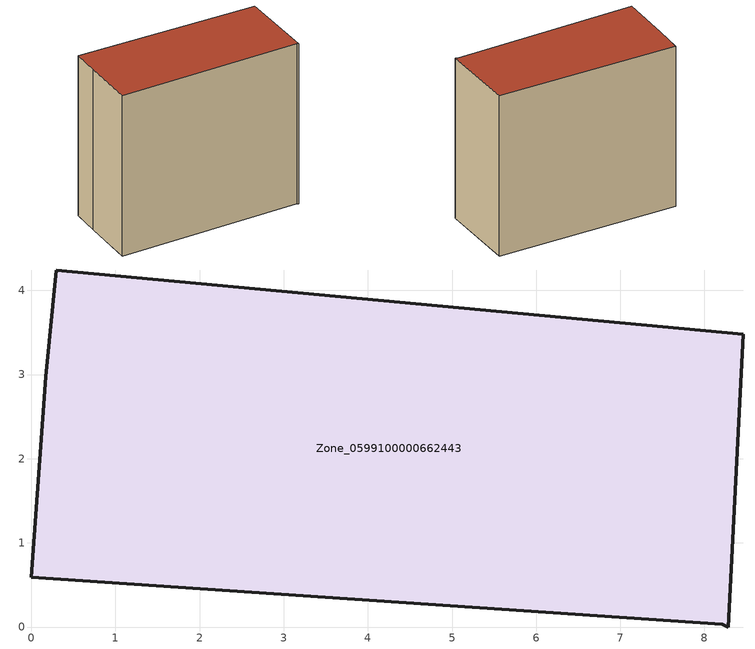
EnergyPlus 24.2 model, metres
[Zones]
Zone_0599100000662443
 floor ground (C_G): 0,0.59 0.17,2.97 0.3,4.24 8.46,3.48 8.28,0 8.21,0.03 z1.26
 wall outside (C_F): 0.17,2.97 0,0.59 8.21,0.03 8.28,0 8.46,3.48 0.3,4.24 0.17,2.97 z1.26:8.88
 roof outside (C_R): 8.28,0 8.46,3.48 0.3,4.24 0.17,2.97 0,0.59 8.21,0.03 z8.88
[BUILDING]
Pand.0599100000662443: North Axis=0; Terrain=City; Loads Convergence Tolerance Value=0.04; Temperature Convergence Tolerance Value=0.4; Solar Distribution=FullExterior; Maximum Number of Warmup Days=25; Minimum Number of Warmup Days=1
[Site:Location]
Rotterdam.The.Hague.AP_ZH_NLD Design_Conditions: Latitude=51.96; Longitude=4.45; Time Zone=1; Elevation=-4.5
[SITE:GROUNDTEMPERATURE:BUILDINGSURFACE]
18, 18, 18, 18, 18, 18, 18, 18, 18, 18, 18, 18
[MATERIAL] Thermal Absorptance=0.9; Solar Absorptance=0.7; Visible Absorptance=0.7
Name | Roughness | Thickness | Conductivity | Density | Specific Heat
G.TI.1946 | MediumSmooth | 0.15 | 1 | 540 | 1210
F.TI.1946 | Rough | 0.3 | 0.857143 | 1920 | 840
R.TI.1946 | MediumRough | 0.2 | 0.1 | 1500 | 1000
[CONSTRUCTION]
C_G: G.TI.1946
C_F: F.TI.1946
C_R: R.TI.1946
[ZONE]
Zone_0599100000662443: Type=1; Multiplier=1; Ceiling Height=Autocalculate; Volume=Autocalculate; Floor Area=autocalculate; Part of Total Floor Area=Yes
[ZONEINFILTRATION:DESIGNFLOWRATE]
Infil_Zone_0599100000662443: Zone or ZoneList or Space or SpaceList=Zone_0599100000662443; Schedule=AlwaysOn; Design Flow Rate Calculation Method=Flow/Area; Flow Rate per Floor Area=0.003; Constant Term Coefficient=1; Temperature Term Coefficient=0; Velocity Term Coefficient=0; Velocity Squared Term Coefficient=0
[HVACTEMPLATE:ZONE:IDEALLOADSAIRSYSTEM]
Zone_0599100000662443: Maximum Heating Supply Air Temperature=50; Minimum Cooling Supply Air Temperature=13; Maximum Heating Supply Air Humidity Ratio=0.0156; Minimum Cooling Supply Air Humidity Ratio=0.0077; Heating Limit=NoLimit; Cooling Limit=NoLimit; Dehumidification Control Type=ConstantSensibleHeatRatio; Cooling Sensible Heat Ratio=0.7; Dehumidification Setpoint=60; Humidification Control Type=None; Humidification Setpoint=30; Outdoor Air Method=None; Outdoor Air Flow Rate per Person=0.00944; Outdoor Air Flow Rate per Zone Floor Area=0; Outdoor Air Flow Rate per Zone=0; Demand Controlled Ventilation Type=None; Outdoor Air Economizer Type=NoEconomizer; Heat Recovery Type=None; Sensible Heat Recovery Effectiveness=0.7; Latent Heat Recovery Effectiveness=0.65
[ZONECONTROL:THERMOSTAT]
ThermostatControl_Zone_0599100000662443: Zone or ZoneList=Zone_0599100000662443; Control Type Schedule=DualSetpointControlType; Control 1=Thermostat_Zone_0599100000662443; Temperature Difference Between Cutout And Setpoint=0
[THERMOSTATSETPOINT:DUALSETPOINT]
Thermostat_Zone_0599100000662443: Heating Setpoint Temperature Schedule=HeatingSetpoint_Zone_0599100000662443; Cooling Setpoint Temperature Schedule=CoolingSetpoint_Zone_0599100000662443
[SCHEDULE:COMPACT]
HeatingSetpoint_Zone_0599100000662443: Through: 12/31, For: AllDays, Until: 24:00, 21
CoolingSetpoint_Zone_0599100000662443: Through: 12/31, For: AllDays, Until: 24:00, 24
DualSetpointControlType: Through: 12/31, For: AllDays, Until: 24:00, 4
AlwaysOn: Through: 12/31, For: AllDays, Until: 24:00, 1
